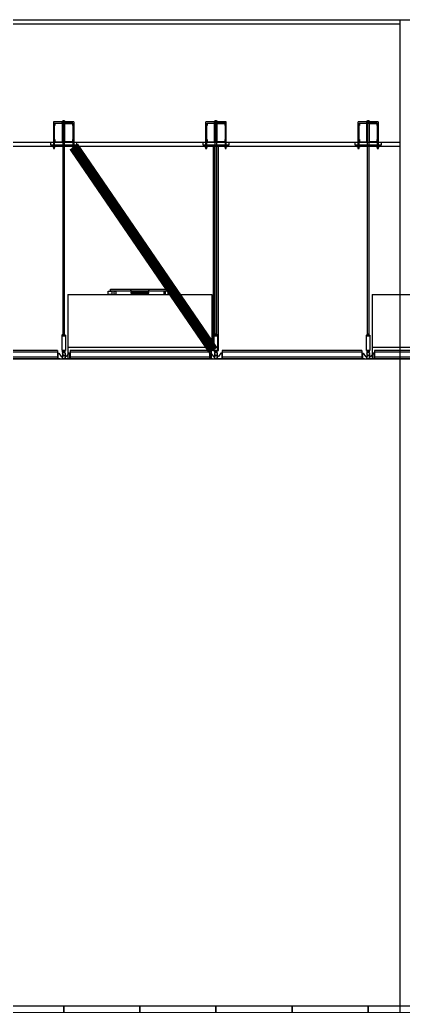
# Model space of a CAD drawing. Header units: millimetres. Extents: x -32710 to 654186, y -254124 to 420220.
# Drawn here: x 252653 to 255677, y 385950 to 393725 of the extents above; entities that cross this region are included whole.
import ezdxf
from ezdxf.xclip import XClip

# ---------------------------------------------------------------- set-up
doc = ezdxf.new("R2010")
doc.units = ezdxf.units.MM
doc.header["$LTSCALE"] = 1000
doc.linetypes.add('TPH12-SEC-@E$0$CENTERK5', pattern=[6.916, 6.667, -0.083, 0.083, -0.083])
doc.linetypes.add('YFSHI-02(E-LINE)$0$HIDDEN', pattern=[0.3, 0.2, -0.1])
for name, color, linetype in [('FFU', 145, 'Continuous'), ('Raised Floor', 1, 'Continuous'), ('TPH12-SEC-@E$0$H-SIN', 252, 'TPH12-SEC-@E$0$CENTERK5'), ('TPH12-SEC-@E$0$KABE1', 252, 'Continuous'), ('TPH12-SEC-@E$0$STEEL3', 252, 'Continuous'), ('YFSHI-02(E-LINE)$0$SH-LINE-10', 10, 'Continuous'), ('YFSHI-02(E-LINE)$0$SH-LINE-130', 130, 'Continuous'), ('YFSHI-02(E-LINE)$0$SH-LINE-82', 82, 'Continuous')]:
    doc.layers.add(name, color=color, linetype=linetype)

# ---------------------------------------------------------------- blocks, each defined once
blk = doc.blocks.new('TPH12-SEC-@E')
at = {"layer": 'TPH12-SEC-@E$0$H-SIN'}
blk.add_line((274800, 385950), (45200, 385950), dxfattribs=at)
at = {"layer": 'TPH12-SEC-@E$0$KABE1'}
blk.add_line((47000, 393725), (273000, 393725), dxfattribs=at)
at = {"layer": 'TPH12-SEC-@E$0$STEEL3', "linetype": 'Continuous'}
for p, q in [((255650, 393689), (247950, 393689)), ((247950, 392761), (255650, 392761)), ((255650, 392725), (247950, 392725))]:
    blk.add_line(p, q, dxfattribs=at)
at = {"layer": 'TPH12-SEC-@E$0$STEEL3'}
blk.add_line((255650, 393725), (255650, 385050), dxfattribs=at)
blk = doc.blocks.new('YFSHI-02(E-LINE)$0$CEILING-A')
for p, q in [((-110, 6.8), (-110, 0)), ((-110, 6.8), (0, 6.8)), ((-110, 5.57), (0, 5.57)), ((-110, 1.52), (0, 1.52)), ((-110, 0.28), (0, 0.28)), ((-110, 0), (0, 0)), ((0, 6.8), (0, 0))]:
    blk.add_line(p, q)
blk = doc.blocks.new('YFSHI-02(E-LINE)$0$1')
for p, q in [((0.45, 5.1), (0, 5.1)), ((0, 5.1), (0, 0)), ((9.4, 0.33), (0, 0.33)), ((0, 0.25), (5.68, 0.25)), ((0, 0), (10, 0)), ((0.45, 4.8), (0.45, 5.1)), ((0.45, 4.8), (1.05, 4.8)), ((0.45, 4.8), (0.45, 0.28)), ((1.05, 4.8), (3, 2.05)), ((2.2, 0), (5, 0)), ((3, 2.05), (3.95, 2.05)), ((3.95, 1.55), (3.75, 0.88)), ((3.75, 0.88), (3.95, 0.88)), ((3.75, 0.88), (3.75, 0.25)), ((3.95, 4.8), (3.95, 2.05)), ((3.95, 2.05), (3.95, 1.55)), ((3.95, 0.88), (3.95, 1.55)), ((3.95, 0.88), (3.95, 0.45)), ((4.25, 5.1), (5.75, 5.1)), ((10, 0.25), (4.32, 0.25)), ((6.05, 4.8), (6.05, 2.05)), ((7, 2.05), (6.05, 2.05)), ((6.05, 2.05), (6.05, 1.55)), ((6.05, 1.55), (6.25, 0.88)), ((6.05, 0.88), (6.05, 1.55)), ((6.25, 0.88), (6.05, 0.88)), ((6.05, 0.88), (6.05, 0.45)), ((6.25, 0.88), (6.25, 0.25)), ((8.95, 4.8), (7, 2.05)), ((7.8, 0.33), (10, 0.33)), ((9.55, 4.8), (8.95, 4.8)), ((9.55, 4.8), (9.55, 5.1)), ((9.55, 5.1), (10, 5.1)), ((9.55, 4.8), (9.55, 0.33)), ((10, 5.1), (10, 0))]:
    blk.add_line(p, q)
blk.add_lwpolyline([(4.3, 5.1), (4.3, 5.4, 0.414214), (4.2, 5.5), (3.96, 5.5, -0.414214), (3.94, 5.52), (3.94, 6.76, -0.414214), (3.98, 6.8), (4.46, 6.8, -0.414214), (4.5, 6.76), (4.5, 6.42, -0.414214), (4.48, 6.4), (4.18, 6.4, 0.414214), (4.16, 6.38), (4.16, 5.8, 0.414214), (4.26, 5.7), (5.74, 5.7, 0.414214), (5.84, 5.8), (5.84, 6.38, 0.414214), (5.82, 6.4), (5.52, 6.4, -0.414214), (5.5, 6.42), (5.5, 6.76, -0.414214), (5.54, 6.8), (6.02, 6.8, -0.414214), (6.06, 6.76), (6.06, 5.52, -0.414214), (6.04, 5.5), (5.8, 5.5, 0.414214), (5.7, 5.4), (5.7, 5.1)], format="xyb")
blk.add_lwpolyline([(4.52, 5.5, 0.414214), (4.42, 5.4), (4.42, 5.2, 0.414214), (4.52, 5.1), (5.48, 5.1, 0.414214), (5.58, 5.2), (5.58, 5.4, 0.414214), (5.48, 5.5)], format="xyb", close=True)
blk.add_circle((5, 2.8), 0.41)
for centre, radius, start, end in [((3.75, 0.45), 0.2, 270, 0), ((4.25, 4.8), 0.3, 90, 180), ((5.75, 4.8), 0.3, 0, 90), ((6.25, 0.45), 0.2, 180, 270)]:
    blk.add_arc(centre, radius, start, end)
blk = doc.blocks.new('YFSHI-02(E-LINE)')
at = {"layer": 'YFSHI-02(E-LINE)$0$SH-LINE-10'}
for p, q in [((252918.5, 392915.5), (252918.5, 392711.3)), ((253076.5, 392920.5), (252923.5, 392920.5)), ((252928, 392711.3), (252928, 392911)), ((252928, 392911), (253072, 392911)), ((253016.5, 392913.1), (252983.5, 392913.1)), ((252983.5, 392911), (252983.5, 392913.1)), ((253016.5, 392911), (252983.5, 392911)), ((252987.3, 392921.8), (252987.3, 392914.3)), ((252987.3, 392921.8), (252987.3, 392914.3)), ((253011.7, 392923), (252988.3, 392923)), ((253011.7, 392923), (252988.3, 392923)), ((252990.7, 392922.7), (252988.3, 392922.7)), ((252990.7, 392922.7), (252988.3, 392922.7)), ((252990.7, 392913.4), (252988.3, 392913.4)), ((252990.7, 392913.4), (252988.3, 392913.4)), ((253011.7, 392913.1), (252988.3, 392913.1)), ((252993.2, 392921.8), (252993.2, 392914.3)), ((252993.2, 392921.8), (252993.2, 392914.3)), ((252995.2, 391247), (252995.2, 392931)), ((252995.2, 392931), (253004.8, 392931)), ((253003.5, 392922.7), (252996.5, 392922.7)), ((253003.5, 392922.7), (252996.5, 392922.7)), ((253003.5, 392913.4), (252996.5, 392913.4)), ((253003.5, 392913.4), (252996.5, 392913.4)), ((253004.8, 392931), (253004.8, 391247)), ((253006.8, 392921.8), (253006.8, 392914.3)), ((253006.8, 392921.8), (253006.8, 392914.3)), ((253009.3, 392922.7), (253011.7, 392922.7)), ((253009.3, 392922.7), (253011.7, 392922.7)), ((253009.3, 392913.4), (253011.7, 392913.4)), ((253009.3, 392913.4), (253011.7, 392913.4)), ((253012.7, 392921.8), (253012.7, 392914.3)), ((253012.7, 392921.8), (253012.7, 392914.3)), ((253016.5, 392911), (253016.5, 392913.1)), ((253072, 392911), (253072, 392711.3)), ((253081.5, 392737.3), (253081.5, 392915.5)), ((254118.5, 392915.5), (254118.5, 392711.3)), ((254276.5, 392920.5), (254123.5, 392920.5)), ((254128, 392711.3), (254128, 392911)), ((254128, 392911), (254272, 392911)), ((254216.5, 392913.1), (254183.5, 392913.1)), ((254183.5, 392911), (254183.5, 392913.1)), ((254216.5, 392911), (254183.5, 392911)), ((254187.3, 392921.8), (254187.3, 392914.3)), ((254187.3, 392921.8), (254187.3, 392914.3)), ((254211.7, 392923), (254188.3, 392923)), ((254211.7, 392923), (254188.3, 392923)), ((254190.7, 392922.7), (254188.3, 392922.7)), ((254190.7, 392922.7), (254188.3, 392922.7)), ((254190.7, 392913.4), (254188.3, 392913.4)), ((254190.7, 392913.4), (254188.3, 392913.4)), ((254211.7, 392913.1), (254188.3, 392913.1)), ((254193.2, 392921.8), (254193.2, 392914.3)), ((254193.2, 392921.8), (254193.2, 392914.3)), ((254195.2, 391247), (254195.2, 392931)), ((254195.2, 392931), (254204.8, 392931)), ((254203.5, 392922.7), (254196.5, 392922.7)), ((254203.5, 392922.7), (254196.5, 392922.7)), ((254203.5, 392913.4), (254196.5, 392913.4)), ((254203.5, 392913.4), (254196.5, 392913.4)), ((254204.8, 392931), (254204.8, 391247)), ((254206.8, 392921.8), (254206.8, 392914.3)), ((254206.8, 392921.8), (254206.8, 392914.3)), ((254209.3, 392922.7), (254211.7, 392922.7)), ((254209.3, 392922.7), (254211.7, 392922.7)), ((254209.3, 392913.4), (254211.7, 392913.4)), ((254209.3, 392913.4), (254211.7, 392913.4)), ((254212.7, 392921.8), (254212.7, 392914.3)), ((254212.7, 392921.8), (254212.7, 392914.3)), ((254216.5, 392911), (254216.5, 392913.1)), ((254272, 392911), (254272, 392711.3)), ((254281.5, 392737.3), (254281.5, 392915.5)), ((255318.5, 392915.5), (255318.5, 392711.3)), ((255476.5, 392920.5), (255323.5, 392920.5)), ((255328, 392711.3), (255328, 392911)), ((255328, 392911), (255472, 392911)), ((255416.5, 392913.1), (255383.5, 392913.1)), ((255383.5, 392911), (255383.5, 392913.1)), ((255416.5, 392911), (255383.5, 392911)), ((255387.3, 392921.8), (255387.3, 392914.3)), ((255387.3, 392921.8), (255387.3, 392914.3)), ((255411.7, 392923), (255388.3, 392923)), ((255411.7, 392923), (255388.3, 392923)), ((255390.7, 392922.7), (255388.3, 392922.7)), ((255390.7, 392922.7), (255388.3, 392922.7)), ((255390.7, 392913.4), (255388.3, 392913.4)), ((255390.7, 392913.4), (255388.3, 392913.4)), ((255411.7, 392913.1), (255388.3, 392913.1)), ((255393.2, 392921.8), (255393.2, 392914.3)), ((255393.2, 392921.8), (255393.2, 392914.3)), ((255395.2, 391247), (255395.2, 392931)), ((255395.2, 392931), (255404.8, 392931)), ((255403.5, 392922.7), (255396.5, 392922.7)), ((255403.5, 392922.7), (255396.5, 392922.7)), ((255403.5, 392913.4), (255396.5, 392913.4)), ((255403.5, 392913.4), (255396.5, 392913.4)), ((255404.8, 392931), (255404.8, 391247)), ((255406.8, 392921.8), (255406.8, 392914.3)), ((255406.8, 392921.8), (255406.8, 392914.3)), ((255409.3, 392922.7), (255411.7, 392922.7)), ((255409.3, 392922.7), (255411.7, 392922.7)), ((255409.3, 392913.4), (255411.7, 392913.4)), ((255409.3, 392913.4), (255411.7, 392913.4)), ((255412.7, 392921.8), (255412.7, 392914.3)), ((255412.7, 392921.8), (255412.7, 392914.3)), ((255416.5, 392911), (255416.5, 392913.1)), ((255472, 392911), (255472, 392711.3)), ((255481.5, 392737.3), (255481.5, 392915.5)), ((252898.2, 392761), (253101.8, 392761)), ((252898.2, 392737.3), (252898.2, 392761)), ((253101.8, 392737.3), (252898.2, 392737.3)), ((252906.7, 392737.3), (252939.8, 392737.3)), ((252906.7, 392737.3), (252906.7, 392735.2)), ((252906.7, 392735.2), (252939.8, 392735.2)), ((252910.6, 392726.5), (252910.6, 392734)), ((252910.6, 392726.5), (252910.6, 392734)), ((252911.5, 392735.2), (252935, 392735.2)), ((252911.5, 392725.3), (252935, 392725.3)), ((252911.5, 392725.3), (252935, 392725.3)), ((252914, 392734.9), (252911.6, 392734.9)), ((252914, 392734.9), (252911.6, 392734.9)), ((252914, 392725.7), (252911.6, 392725.7)), ((252914, 392725.7), (252911.6, 392725.7)), ((252916.4, 392726.5), (252916.4, 392734)), ((252916.4, 392726.5), (252916.4, 392734)), ((252919.7, 392734.9), (252926.8, 392734.9)), ((252919.7, 392734.9), (252926.8, 392734.9)), ((252919.7, 392725.7), (252926.8, 392725.7)), ((252919.7, 392725.7), (252926.8, 392725.7)), ((252930, 392726.5), (252930, 392734)), ((252930, 392726.5), (252930, 392734)), ((252932.5, 392734.9), (252934.9, 392734.9)), ((252932.5, 392734.9), (252934.9, 392734.9)), ((252932.5, 392725.7), (252934.9, 392725.7)), ((252932.5, 392725.7), (252934.9, 392725.7)), ((252935.9, 392726.5), (252935.9, 392734)), ((252935.9, 392726.5), (252935.9, 392734)), ((252939.8, 392737.3), (252939.8, 392735.2)), ((253060.2, 392737.3), (253093.3, 392737.3)), ((253060.2, 392737.3), (253060.2, 392735.2)), ((253060.2, 392735.2), (253093.3, 392735.2)), ((253064.1, 392726.5), (253064.1, 392734)), ((253064.1, 392726.5), (253064.1, 392734)), ((253065, 392735.2), (253088.5, 392735.2)), ((253065, 392725.3), (253088.5, 392725.3)), ((253065, 392725.3), (253088.5, 392725.3)), ((253067.5, 392734.9), (253065.1, 392734.9)), ((253067.5, 392734.9), (253065.1, 392734.9)), ((253067.5, 392725.7), (253065.1, 392725.7)), ((253067.5, 392725.7), (253065.1, 392725.7)), ((253070, 392726.5), (253070, 392734)), ((253070, 392726.5), (253070, 392734)), ((253073.2, 392734.9), (253080.3, 392734.9)), ((253073.2, 392734.9), (253080.3, 392734.9)), ((253073.2, 392725.7), (253080.3, 392725.7)), ((253073.2, 392725.7), (253080.3, 392725.7)), ((253081.5, 392711.3), (253081.5, 392737.3)), ((253083.6, 392726.5), (253083.6, 392734)), ((253083.6, 392726.5), (253083.6, 392734)), ((253086, 392734.9), (253088.4, 392734.9)), ((253086, 392734.9), (253088.4, 392734.9)), ((253086, 392725.7), (253088.4, 392725.7)), ((253086, 392725.7), (253088.4, 392725.7)), ((253089.4, 392726.5), (253089.4, 392734)), ((253089.4, 392726.5), (253089.4, 392734)), ((253093.3, 392737.3), (253093.3, 392735.2)), ((253101.8, 392761), (253101.8, 392737.3)), ((254098.2, 392761), (254301.8, 392761)), ((254098.2, 392737.3), (254098.2, 392761)), ((254301.8, 392737.3), (254098.2, 392737.3)), ((254106.7, 392737.3), (254139.8, 392737.3)), ((254106.7, 392737.3), (254106.7, 392735.2)), ((254106.7, 392735.2), (254139.8, 392735.2)), ((254110.6, 392726.5), (254110.6, 392734)), ((254110.6, 392726.5), (254110.6, 392734)), ((254111.5, 392735.2), (254135, 392735.2)), ((254111.5, 392725.3), (254135, 392725.3)), ((254111.5, 392725.3), (254135, 392725.3)), ((254114, 392734.9), (254111.6, 392734.9)), ((254114, 392734.9), (254111.6, 392734.9)), ((254114, 392725.7), (254111.6, 392725.7)), ((254114, 392725.7), (254111.6, 392725.7)), ((254116.4, 392726.5), (254116.4, 392734)), ((254116.4, 392726.5), (254116.4, 392734)), ((254119.7, 392734.9), (254126.8, 392734.9)), ((254119.7, 392734.9), (254126.8, 392734.9)), ((254119.7, 392725.7), (254126.8, 392725.7)), ((254119.7, 392725.7), (254126.8, 392725.7)), ((254130, 392726.5), (254130, 392734)), ((254130, 392726.5), (254130, 392734)), ((254132.5, 392734.9), (254134.9, 392734.9)), ((254132.5, 392734.9), (254134.9, 392734.9)), ((254132.5, 392725.7), (254134.9, 392725.7)), ((254132.5, 392725.7), (254134.9, 392725.7)), ((254135.9, 392726.5), (254135.9, 392734)), ((254135.9, 392726.5), (254135.9, 392734)), ((254139.8, 392737.3), (254139.8, 392735.2)), ((254260.2, 392737.3), (254293.3, 392737.3)), ((254260.2, 392737.3), (254260.2, 392735.2)), ((254260.2, 392735.2), (254293.3, 392735.2)), ((254264.1, 392726.5), (254264.1, 392734)), ((254264.1, 392726.5), (254264.1, 392734)), ((254265, 392735.2), (254288.5, 392735.2)), ((254265, 392725.3), (254288.5, 392725.3)), ((254265, 392725.3), (254288.5, 392725.3)), ((254267.5, 392734.9), (254265.1, 392734.9)), ((254267.5, 392734.9), (254265.1, 392734.9)), ((254267.5, 392725.7), (254265.1, 392725.7)), ((254267.5, 392725.7), (254265.1, 392725.7)), ((254270, 392726.5), (254270, 392734)), ((254270, 392726.5), (254270, 392734)), ((254273.2, 392734.9), (254280.3, 392734.9)), ((254273.2, 392734.9), (254280.3, 392734.9)), ((254273.2, 392725.7), (254280.3, 392725.7)), ((254273.2, 392725.7), (254280.3, 392725.7)), ((254281.5, 392711.3), (254281.5, 392737.3)), ((254283.6, 392726.5), (254283.6, 392734)), ((254283.6, 392726.5), (254283.6, 392734)), ((254286, 392734.9), (254288.4, 392734.9)), ((254286, 392734.9), (254288.4, 392734.9)), ((254286, 392725.7), (254288.4, 392725.7)), ((254286, 392725.7), (254288.4, 392725.7)), ((254289.4, 392726.5), (254289.4, 392734)), ((254289.4, 392726.5), (254289.4, 392734)), ((254293.3, 392737.3), (254293.3, 392735.2)), ((254301.8, 392761), (254301.8, 392737.3)), ((255298.2, 392761), (255501.8, 392761)), ((255298.2, 392737.3), (255298.2, 392761)), ((255501.8, 392737.3), (255298.2, 392737.3)), ((255306.7, 392737.3), (255339.8, 392737.3)), ((255306.7, 392737.3), (255306.7, 392735.2)), ((255306.7, 392735.2), (255339.8, 392735.2)), ((255310.6, 392726.5), (255310.6, 392734)), ((255310.6, 392726.5), (255310.6, 392734)), ((255311.5, 392735.2), (255335, 392735.2)), ((255311.5, 392725.3), (255335, 392725.3)), ((255311.5, 392725.3), (255335, 392725.3)), ((255314, 392734.9), (255311.6, 392734.9)), ((255314, 392734.9), (255311.6, 392734.9)), ((255314, 392725.7), (255311.6, 392725.7)), ((255314, 392725.7), (255311.6, 392725.7)), ((255316.4, 392726.5), (255316.4, 392734)), ((255316.4, 392726.5), (255316.4, 392734)), ((255319.7, 392734.9), (255326.8, 392734.9)), ((255319.7, 392734.9), (255326.8, 392734.9)), ((255319.7, 392725.7), (255326.8, 392725.7)), ((255319.7, 392725.7), (255326.8, 392725.7)), ((255330, 392726.5), (255330, 392734)), ((255330, 392726.5), (255330, 392734)), ((255332.5, 392734.9), (255334.9, 392734.9)), ((255332.5, 392734.9), (255334.9, 392734.9)), ((255332.5, 392725.7), (255334.9, 392725.7)), ((255332.5, 392725.7), (255334.9, 392725.7)), ((255335.9, 392726.5), (255335.9, 392734)), ((255335.9, 392726.5), (255335.9, 392734)), ((255339.8, 392737.3), (255339.8, 392735.2)), ((255460.2, 392737.3), (255493.3, 392737.3)), ((255460.2, 392737.3), (255460.2, 392735.2)), ((255460.2, 392735.2), (255493.3, 392735.2)), ((255464.1, 392726.5), (255464.1, 392734)), ((255464.1, 392726.5), (255464.1, 392734)), ((255465, 392735.2), (255488.5, 392735.2)), ((255465, 392725.3), (255488.5, 392725.3)), ((255465, 392725.3), (255488.5, 392725.3)), ((255467.5, 392734.9), (255465.1, 392734.9)), ((255467.5, 392734.9), (255465.1, 392734.9)), ((255467.5, 392725.7), (255465.1, 392725.7)), ((255467.5, 392725.7), (255465.1, 392725.7)), ((255470, 392726.5), (255470, 392734)), ((255470, 392726.5), (255470, 392734)), ((255473.2, 392734.9), (255480.3, 392734.9)), ((255473.2, 392734.9), (255480.3, 392734.9)), ((255473.2, 392725.7), (255480.3, 392725.7)), ((255473.2, 392725.7), (255480.3, 392725.7)), ((255481.5, 392711.3), (255481.5, 392737.3)), ((255483.6, 392726.5), (255483.6, 392734)), ((255483.6, 392726.5), (255483.6, 392734)), ((255486, 392734.9), (255488.4, 392734.9)), ((255486, 392734.9), (255488.4, 392734.9)), ((255486, 392725.7), (255488.4, 392725.7)), ((255486, 392725.7), (255488.4, 392725.7)), ((255489.4, 392726.5), (255489.4, 392734)), ((255489.4, 392726.5), (255489.4, 392734)), ((255493.3, 392737.3), (255493.3, 392735.2)), ((255501.8, 392761), (255501.8, 392737.3)), ((252918.5, 392711.3), (252928, 392711.3)), ((253072, 392711.3), (253081.5, 392711.3)), ((254118.5, 392711.3), (254128, 392711.3)), ((254272, 392711.3), (254281.5, 392711.3)), ((255318.5, 392711.3), (255328, 392711.3)), ((255472, 392711.3), (255481.5, 392711.3)), ((252986.6, 391238.5), (253013.4, 391238.5)), ((252986.6, 391238.5), (253013.4, 391238.5)), ((252986.6, 391118), (252986.6, 391238.5)), ((252986.6, 391118), (252986.6, 391238.5)), ((252986.6, 391238.5), (253013.4, 391238.5)), ((252991.5, 391239.3), (252991.5, 391246.1)), ((252991.5, 391239.3), (252991.5, 391246.1)), ((252992.1, 391247), (253007.9, 391247)), ((252992.1, 391247), (253007.9, 391247)), ((252992.1, 391238.5), (253007.9, 391238.5)), ((252992.1, 391238.5), (253007.9, 391238.5)), ((252994.5, 391246.7), (252992.2, 391246.7)), ((252994.5, 391246.7), (252992.2, 391246.7)), ((252994.5, 391238.7), (252992.2, 391238.7)), ((252994.5, 391238.7), (252992.2, 391238.7)), ((253004.8, 391247), (252995.2, 391247)), ((252996.2, 391239.3), (252996.2, 391246.1)), ((252996.2, 391239.3), (252996.2, 391246.1)), ((252998.5, 391246.7), (253001.5, 391246.7)), ((252998.5, 391238.7), (253001.5, 391238.7)), ((252998.5, 391238.7), (253001.5, 391238.7)), ((253003.8, 391239.3), (253003.8, 391246.1)), ((253003.8, 391239.3), (253003.8, 391246.1)), ((253005.5, 391246.7), (253007.8, 391246.7)), ((253005.5, 391246.7), (253007.8, 391246.7)), ((253005.5, 391238.7), (253007.8, 391238.7)), ((253005.5, 391238.7), (253007.8, 391238.7)), ((253008.5, 391239.3), (253008.5, 391246.1)), ((253008.5, 391239.3), (253008.5, 391246.1)), ((253013.4, 391238.5), (253013.4, 391118)), ((253013.4, 391238.5), (253013.4, 391118)), ((254186.6, 391238.5), (254213.4, 391238.5)), ((254186.6, 391238.5), (254213.4, 391238.5)), ((254186.6, 391118), (254186.6, 391238.5)), ((254186.6, 391118), (254186.6, 391238.5)), ((254186.6, 391238.5), (254213.4, 391238.5)), ((254191.5, 391239.3), (254191.5, 391246.1)), ((254191.5, 391239.3), (254191.5, 391246.1)), ((254192.1, 391247), (254207.9, 391247)), ((254192.1, 391247), (254207.9, 391247)), ((254192.1, 391238.5), (254207.9, 391238.5)), ((254192.1, 391238.5), (254207.9, 391238.5)), ((254194.5, 391246.7), (254192.2, 391246.7)), ((254194.5, 391246.7), (254192.2, 391246.7)), ((254194.5, 391238.7), (254192.2, 391238.7)), ((254194.5, 391238.7), (254192.2, 391238.7)), ((254204.8, 391247), (254195.2, 391247)), ((254196.2, 391239.3), (254196.2, 391246.1)), ((254196.2, 391239.3), (254196.2, 391246.1)), ((254198.5, 391246.7), (254201.5, 391246.7)), ((254198.5, 391238.7), (254201.5, 391238.7)), ((254198.5, 391238.7), (254201.5, 391238.7)), ((254203.8, 391239.3), (254203.8, 391246.1)), ((254203.8, 391239.3), (254203.8, 391246.1)), ((254205.5, 391246.7), (254207.8, 391246.7)), ((254205.5, 391246.7), (254207.8, 391246.7)), ((254205.5, 391238.7), (254207.8, 391238.7)), ((254205.5, 391238.7), (254207.8, 391238.7)), ((254208.5, 391239.3), (254208.5, 391246.1)), ((254208.5, 391239.3), (254208.5, 391246.1)), ((254213.4, 391238.5), (254213.4, 391118)), ((254213.4, 391238.5), (254213.4, 391118)), ((255386.6, 391238.5), (255413.4, 391238.5)), ((255386.6, 391238.5), (255413.4, 391238.5)), ((255386.6, 391118), (255386.6, 391238.5)), ((255386.6, 391118), (255386.6, 391238.5)), ((255386.6, 391238.5), (255413.4, 391238.5)), ((255391.5, 391239.3), (255391.5, 391246.1)), ((255391.5, 391239.3), (255391.5, 391246.1)), ((255392.1, 391247), (255407.9, 391247)), ((255392.1, 391247), (255407.9, 391247)), ((255392.1, 391238.5), (255407.9, 391238.5)), ((255392.1, 391238.5), (255407.9, 391238.5)), ((255394.5, 391246.7), (255392.2, 391246.7)), ((255394.5, 391246.7), (255392.2, 391246.7)), ((255394.5, 391238.7), (255392.2, 391238.7)), ((255394.5, 391238.7), (255392.2, 391238.7)), ((255404.8, 391247), (255395.2, 391247)), ((255396.2, 391239.3), (255396.2, 391246.1)), ((255396.2, 391239.3), (255396.2, 391246.1)), ((255398.5, 391246.7), (255401.5, 391246.7)), ((255398.5, 391238.7), (255401.5, 391238.7)), ((255398.5, 391238.7), (255401.5, 391238.7)), ((255403.8, 391239.3), (255403.8, 391246.1)), ((255403.8, 391239.3), (255403.8, 391246.1)), ((255405.5, 391246.7), (255407.8, 391246.7)), ((255405.5, 391246.7), (255407.8, 391246.7)), ((255405.5, 391238.7), (255407.8, 391238.7)), ((255405.5, 391238.7), (255407.8, 391238.7)), ((255408.5, 391239.3), (255408.5, 391246.1)), ((255408.5, 391239.3), (255408.5, 391246.1)), ((255413.4, 391238.5), (255413.4, 391118)), ((255413.4, 391238.5), (255413.4, 391118)), ((253013.4, 391118), (252986.6, 391118)), ((253013.4, 391118), (252986.6, 391118)), ((252992.1, 391108.9), (252992.1, 391113.3)), ((253008.1, 391113.3), (252992.1, 391113.3)), ((253008.3, 391108.9), (252992.1, 391108.9)), ((252993.2, 391108.9), (252993.2, 391113.3)), ((252995.6, 391113.3), (252995.6, 391113.9)), ((253004.3, 391113.9), (252995.6, 391113.9)), ((252995.8, 391108.9), (252995.8, 391113.3)), ((252995.9, 391113.9), (252995.9, 391118)), ((253004.1, 391113.9), (253004.1, 391118)), ((253004.3, 391113.3), (253004.3, 391113.9)), ((253008.3, 391109), (253008.3, 391113.1)), ((254213.4, 391118), (254186.6, 391118)), ((254213.4, 391118), (254186.6, 391118)), ((254192.1, 391108.9), (254192.1, 391113.3)), ((254208.1, 391113.3), (254192.1, 391113.3)), ((254208.3, 391108.9), (254192.1, 391108.9)), ((254193.2, 391108.9), (254193.2, 391113.3)), ((254195.6, 391113.3), (254195.6, 391113.9)), ((254204.3, 391113.9), (254195.6, 391113.9)), ((254195.8, 391108.9), (254195.8, 391113.3)), ((254195.9, 391113.9), (254195.9, 391118)), ((254204.1, 391113.9), (254204.1, 391118)), ((254204.3, 391113.3), (254204.3, 391113.9)), ((254208.3, 391109), (254208.3, 391113.1)), ((255413.4, 391118), (255386.6, 391118)), ((255413.4, 391118), (255386.6, 391118)), ((255392.1, 391108.9), (255392.1, 391113.3)), ((255408.1, 391113.3), (255392.1, 391113.3)), ((255408.3, 391108.9), (255392.1, 391108.9)), ((255393.2, 391108.9), (255393.2, 391113.3)), ((255395.6, 391113.3), (255395.6, 391113.9)), ((255404.3, 391113.9), (255395.6, 391113.9)), ((255395.8, 391108.9), (255395.8, 391113.3)), ((255395.9, 391113.9), (255395.9, 391118)), ((255404.1, 391113.9), (255404.1, 391118)), ((255404.3, 391113.3), (255404.3, 391113.9)), ((255408.3, 391109), (255408.3, 391113.1))]:
    blk.add_line(p, q, dxfattribs=at)
for points in [[(252986.6, 391234.8), (253013.4, 391234.8)], [(252986.6, 391234.8), (253013.4, 391234.8)], [(254186.6, 391234.8), (254213.4, 391234.8)], [(254186.6, 391234.8), (254213.4, 391234.8)], [(255386.6, 391234.8), (255413.4, 391234.8)], [(255386.6, 391234.8), (255413.4, 391234.8)], [(252986.6, 391121.6), (253013.4, 391121.6)], [(252986.6, 391121.6), (253013.4, 391121.6)], [(254186.6, 391121.6), (254213.4, 391121.6)], [(254186.6, 391121.6), (254213.4, 391121.6)], [(255386.6, 391121.6), (255413.4, 391121.6)], [(255386.6, 391121.6), (255413.4, 391121.6)]]:
    blk.add_lwpolyline(points, dxfattribs=at)
for centre, radius, start, end in [((252923.5, 392915.5), 5, 90, 180), ((252989.3, 392921.2), 2.1, 120.56811, 163.207), ((252989.3, 392921.2), 2.1, 120.56811, 163.207), ((252989.1, 392920.8), 2.02, 111.89653, 149.5654), ((252989.1, 392920.8), 2.02, 111.89653, 149.5654), ((252989.1, 392915.3), 2.02, 210.4346, 248.10347), ((252989.1, 392915.3), 2.02, 210.4346, 248.10347), ((252989.3, 392914.9), 2.1, 196.793, 239.43189), ((252989.3, 392914.9), 2.1, 196.793, 239.43189), ((252989.3, 392914.6), 8.18, 61.78852, 80.11234), ((252989.3, 392914.6), 8.18, 61.78852, 80.11234), ((252989.3, 392921.5), 8.18, 279.88766, 298.21148), ((252989.3, 392921.5), 8.18, 279.88766, 298.21148), ((252997.2, 392913.2), 9.43, 94.15324, 114.87611), ((252997.2, 392913.2), 9.43, 94.15324, 114.87611), ((252997.2, 392922.8), 9.43, 245.12389, 265.84676), ((252997.2, 392922.8), 9.43, 245.12389, 265.84676), ((253002.8, 392913.2), 9.43, 65.12389, 85.84676), ((253002.8, 392913.2), 9.43, 65.12389, 85.84676), ((253002.8, 392922.8), 9.43, 274.15324, 294.87611), ((253002.8, 392922.8), 9.43, 274.15324, 294.87611), ((253010.7, 392914.6), 8.18, 99.88766, 118.21148), ((253010.7, 392914.6), 8.18, 99.88766, 118.21148), ((253010.7, 392921.5), 8.18, 241.78852, 260.11234), ((253010.7, 392921.5), 8.18, 241.78852, 260.11234), ((253010.7, 392921.2), 2.1, 16.793, 59.43189), ((253010.7, 392921.2), 2.1, 16.793, 59.43189), ((253010.9, 392920.8), 2.02, 30.4346, 68.10347), ((253010.9, 392920.8), 2.02, 30.4346, 68.10347), ((253010.7, 392914.9), 2.1, 300.56811, 343.207), ((253010.9, 392915.3), 2.02, 291.89653, 329.5654), ((253010.9, 392915.3), 2.02, 291.89653, 329.5654), ((253010.7, 392914.9), 2.1, 300.56811, 343.207), ((253076.5, 392915.5), 5, 0, 90), ((254123.5, 392915.5), 5, 90, 180), ((254189.3, 392921.2), 2.1, 120.56811, 163.207), ((254189.3, 392921.2), 2.1, 120.56811, 163.207), ((254189.1, 392920.8), 2.02, 111.89653, 149.5654), ((254189.1, 392920.8), 2.02, 111.89653, 149.5654), ((254189.1, 392915.3), 2.02, 210.4346, 248.10347), ((254189.1, 392915.3), 2.02, 210.4346, 248.10347), ((254189.3, 392914.9), 2.1, 196.793, 239.43189), ((254189.3, 392914.9), 2.1, 196.793, 239.43189), ((254189.3, 392914.6), 8.18, 61.78852, 80.11234), ((254189.3, 392914.6), 8.18, 61.78852, 80.11234), ((254189.3, 392921.5), 8.18, 279.88766, 298.21148), ((254189.3, 392921.5), 8.18, 279.88766, 298.21148), ((254197.2, 392913.2), 9.43, 94.15324, 114.87611), ((254197.2, 392913.2), 9.43, 94.15324, 114.87611), ((254197.2, 392922.8), 9.43, 245.12389, 265.84676), ((254197.2, 392922.8), 9.43, 245.12389, 265.84676), ((254202.8, 392913.2), 9.43, 65.12389, 85.84676), ((254202.8, 392913.2), 9.43, 65.12389, 85.84676), ((254202.8, 392922.8), 9.43, 274.15324, 294.87611), ((254202.8, 392922.8), 9.43, 274.15324, 294.87611), ((254210.7, 392914.6), 8.18, 99.88766, 118.21148), ((254210.7, 392914.6), 8.18, 99.88766, 118.21148), ((254210.7, 392921.5), 8.18, 241.78852, 260.11234), ((254210.7, 392921.5), 8.18, 241.78852, 260.11234), ((254210.7, 392921.2), 2.1, 16.793, 59.43189), ((254210.7, 392921.2), 2.1, 16.793, 59.43189), ((254210.9, 392920.8), 2.02, 30.4346, 68.10347), ((254210.9, 392920.8), 2.02, 30.4346, 68.10347), ((254210.7, 392914.9), 2.1, 300.56811, 343.207), ((254210.9, 392915.3), 2.02, 291.89653, 329.5654), ((254210.9, 392915.3), 2.02, 291.89653, 329.5654), ((254210.7, 392914.9), 2.1, 300.56811, 343.207), ((254276.5, 392915.5), 5, 0, 90), ((255323.5, 392915.5), 5, 90, 180), ((255389.3, 392921.2), 2.1, 120.56811, 163.207), ((255389.3, 392921.2), 2.1, 120.56811, 163.207), ((255389.1, 392920.8), 2.02, 111.89653, 149.5654), ((255389.1, 392920.8), 2.02, 111.89653, 149.5654), ((255389.1, 392915.3), 2.02, 210.4346, 248.10347), ((255389.1, 392915.3), 2.02, 210.4346, 248.10347), ((255389.3, 392914.9), 2.1, 196.793, 239.43189), ((255389.3, 392914.9), 2.1, 196.793, 239.43189), ((255389.3, 392914.6), 8.18, 61.78852, 80.11234), ((255389.3, 392914.6), 8.18, 61.78852, 80.11234), ((255389.3, 392921.5), 8.18, 279.88766, 298.21148), ((255389.3, 392921.5), 8.18, 279.88766, 298.21148), ((255397.2, 392913.2), 9.43, 94.15324, 114.87611), ((255397.2, 392913.2), 9.43, 94.15324, 114.87611), ((255397.2, 392922.8), 9.43, 245.12389, 265.84676), ((255397.2, 392922.8), 9.43, 245.12389, 265.84676), ((255402.8, 392913.2), 9.43, 65.12389, 85.84676), ((255402.8, 392913.2), 9.43, 65.12389, 85.84676), ((255402.8, 392922.8), 9.43, 274.15324, 294.87611), ((255402.8, 392922.8), 9.43, 274.15324, 294.87611), ((255410.7, 392914.6), 8.18, 99.88766, 118.21148), ((255410.7, 392914.6), 8.18, 99.88766, 118.21148), ((255410.7, 392921.5), 8.18, 241.78852, 260.11234), ((255410.7, 392921.5), 8.18, 241.78852, 260.11234), ((255410.7, 392921.2), 2.1, 16.793, 59.43189), ((255410.7, 392921.2), 2.1, 16.793, 59.43189), ((255410.9, 392920.8), 2.02, 30.4346, 68.10347), ((255410.9, 392920.8), 2.02, 30.4346, 68.10347), ((255410.7, 392914.9), 2.1, 300.56811, 343.207), ((255410.9, 392915.3), 2.02, 291.89653, 329.5654), ((255410.9, 392915.3), 2.02, 291.89653, 329.5654), ((255410.7, 392914.9), 2.1, 300.56811, 343.207), ((255476.5, 392915.5), 5, 0, 90), ((252912.6, 392733.4), 2.1, 120.56811, 163.207), ((252912.6, 392733.4), 2.1, 120.56811, 163.207), ((252912.3, 392733), 2.02, 111.89653, 149.5654), ((252912.3, 392733), 2.02, 111.89653, 149.5654), ((252912.3, 392727.5), 2.02, 210.4346, 248.10347), ((252912.6, 392727.1), 2.1, 196.793, 239.43189), ((252912.6, 392727.1), 2.1, 196.793, 239.43189), ((252912.3, 392727.5), 2.02, 210.4346, 248.10347), ((252912.6, 392726.8), 8.18, 61.78852, 80.11234), ((252912.6, 392726.8), 8.18, 61.78852, 80.11234), ((252912.6, 392733.7), 8.18, 279.88766, 298.21148), ((252912.6, 392733.7), 8.18, 279.88766, 298.21148), ((252920.4, 392725.5), 9.43, 94.15324, 114.87611), ((252920.4, 392725.5), 9.43, 94.15324, 114.87611), ((252920.4, 392735.1), 9.43, 245.12389, 265.84676), ((252920.4, 392735.1), 9.43, 245.12389, 265.84676), ((252926.1, 392725.5), 9.43, 65.12389, 85.84676), ((252926.1, 392725.5), 9.43, 65.12389, 85.84676), ((252926.1, 392735.1), 9.43, 274.15324, 294.87611), ((252926.1, 392735.1), 9.43, 274.15324, 294.87611), ((252933.9, 392726.8), 8.18, 99.88766, 118.21148), ((252933.9, 392726.8), 8.18, 99.88766, 118.21148), ((252933.9, 392733.7), 8.18, 241.78852, 260.11234), ((252933.9, 392733.7), 8.18, 241.78852, 260.11234), ((252934.2, 392733), 2.02, 30.4346, 68.10347), ((252934.2, 392733), 2.02, 30.4346, 68.10347), ((252934.2, 392727.5), 2.02, 291.89653, 329.5654), ((252934.2, 392727.5), 2.02, 291.89653, 329.5654), ((252933.9, 392733.4), 2.1, 16.793, 59.43189), ((252933.9, 392733.4), 2.1, 16.793, 59.43189), ((252933.9, 392727.1), 2.1, 300.56811, 343.207), ((252933.9, 392727.1), 2.1, 300.56811, 343.207), ((253066.1, 392733.4), 2.1, 120.56811, 163.207), ((253066.1, 392733.4), 2.1, 120.56811, 163.207), ((253065.8, 392733), 2.02, 111.89653, 149.5654), ((253065.8, 392733), 2.02, 111.89653, 149.5654), ((253065.8, 392727.5), 2.02, 210.4346, 248.10347), ((253066.1, 392727.1), 2.1, 196.793, 239.43189), ((253066.1, 392727.1), 2.1, 196.793, 239.43189), ((253065.8, 392727.5), 2.02, 210.4346, 248.10347), ((253066.1, 392726.8), 8.18, 61.78852, 80.11234), ((253066.1, 392726.8), 8.18, 61.78852, 80.11234), ((253066.1, 392733.7), 8.18, 279.88766, 298.21148), ((253066.1, 392733.7), 8.18, 279.88766, 298.21148), ((253073.9, 392725.5), 9.43, 94.15324, 114.87611), ((253073.9, 392725.5), 9.43, 94.15324, 114.87611), ((253073.9, 392735.1), 9.43, 245.12389, 265.84676), ((253073.9, 392735.1), 9.43, 245.12389, 265.84676), ((253079.6, 392725.5), 9.43, 65.12389, 85.84676), ((253079.6, 392725.5), 9.43, 65.12389, 85.84676), ((253079.6, 392735.1), 9.43, 274.15324, 294.87611), ((253079.6, 392735.1), 9.43, 274.15324, 294.87611), ((253087.4, 392726.8), 8.18, 99.88766, 118.21148), ((253087.4, 392726.8), 8.18, 99.88766, 118.21148), ((253087.4, 392733.7), 8.18, 241.78852, 260.11234), ((253087.4, 392733.7), 8.18, 241.78852, 260.11234), ((253087.7, 392733), 2.02, 30.4346, 68.10347), ((253087.7, 392733), 2.02, 30.4346, 68.10347), ((253087.7, 392727.5), 2.02, 291.89653, 329.5654), ((253087.7, 392727.5), 2.02, 291.89653, 329.5654), ((253087.4, 392733.4), 2.1, 16.793, 59.43189), ((253087.4, 392733.4), 2.1, 16.793, 59.43189), ((253087.4, 392727.1), 2.1, 300.56811, 343.207), ((253087.4, 392727.1), 2.1, 300.56811, 343.207), ((254112.6, 392733.4), 2.1, 120.56811, 163.207), ((254112.6, 392733.4), 2.1, 120.56811, 163.207), ((254112.3, 392733), 2.02, 111.89653, 149.5654), ((254112.3, 392733), 2.02, 111.89653, 149.5654), ((254112.3, 392727.5), 2.02, 210.4346, 248.10347), ((254112.6, 392727.1), 2.1, 196.793, 239.43189), ((254112.6, 392727.1), 2.1, 196.793, 239.43189), ((254112.3, 392727.5), 2.02, 210.4346, 248.10347), ((254112.6, 392726.8), 8.18, 61.78852, 80.11234), ((254112.6, 392726.8), 8.18, 61.78852, 80.11234), ((254112.6, 392733.7), 8.18, 279.88766, 298.21148), ((254112.6, 392733.7), 8.18, 279.88766, 298.21148), ((254120.4, 392725.5), 9.43, 94.15324, 114.87611), ((254120.4, 392725.5), 9.43, 94.15324, 114.87611), ((254120.4, 392735.1), 9.43, 245.12389, 265.84676), ((254120.4, 392735.1), 9.43, 245.12389, 265.84676), ((254126.1, 392725.5), 9.43, 65.12389, 85.84676), ((254126.1, 392725.5), 9.43, 65.12389, 85.84676), ((254126.1, 392735.1), 9.43, 274.15324, 294.87611), ((254126.1, 392735.1), 9.43, 274.15324, 294.87611), ((254133.9, 392726.8), 8.18, 99.88766, 118.21148), ((254133.9, 392726.8), 8.18, 99.88766, 118.21148), ((254133.9, 392733.7), 8.18, 241.78852, 260.11234), ((254133.9, 392733.7), 8.18, 241.78852, 260.11234), ((254134.2, 392733), 2.02, 30.4346, 68.10347), ((254134.2, 392733), 2.02, 30.4346, 68.10347), ((254134.2, 392727.5), 2.02, 291.89653, 329.5654), ((254134.2, 392727.5), 2.02, 291.89653, 329.5654), ((254133.9, 392733.4), 2.1, 16.793, 59.43189), ((254133.9, 392733.4), 2.1, 16.793, 59.43189), ((254133.9, 392727.1), 2.1, 300.56811, 343.207), ((254133.9, 392727.1), 2.1, 300.56811, 343.207), ((254266.1, 392733.4), 2.1, 120.56811, 163.207), ((254266.1, 392733.4), 2.1, 120.56811, 163.207), ((254265.8, 392733), 2.02, 111.89653, 149.5654), ((254265.8, 392733), 2.02, 111.89653, 149.5654), ((254265.8, 392727.5), 2.02, 210.4346, 248.10347), ((254266.1, 392727.1), 2.1, 196.793, 239.43189), ((254266.1, 392727.1), 2.1, 196.793, 239.43189), ((254265.8, 392727.5), 2.02, 210.4346, 248.10347), ((254266.1, 392726.8), 8.18, 61.78852, 80.11234), ((254266.1, 392726.8), 8.18, 61.78852, 80.11234), ((254266.1, 392733.7), 8.18, 279.88766, 298.21148), ((254266.1, 392733.7), 8.18, 279.88766, 298.21148), ((254273.9, 392725.5), 9.43, 94.15324, 114.87611), ((254273.9, 392725.5), 9.43, 94.15324, 114.87611), ((254273.9, 392735.1), 9.43, 245.12389, 265.84676), ((254273.9, 392735.1), 9.43, 245.12389, 265.84676), ((254279.6, 392725.5), 9.43, 65.12389, 85.84676), ((254279.6, 392725.5), 9.43, 65.12389, 85.84676), ((254279.6, 392735.1), 9.43, 274.15324, 294.87611), ((254279.6, 392735.1), 9.43, 274.15324, 294.87611), ((254287.4, 392726.8), 8.18, 99.88766, 118.21148), ((254287.4, 392726.8), 8.18, 99.88766, 118.21148), ((254287.4, 392733.7), 8.18, 241.78852, 260.11234), ((254287.4, 392733.7), 8.18, 241.78852, 260.11234), ((254287.7, 392733), 2.02, 30.4346, 68.10347), ((254287.7, 392733), 2.02, 30.4346, 68.10347), ((254287.7, 392727.5), 2.02, 291.89653, 329.5654), ((254287.7, 392727.5), 2.02, 291.89653, 329.5654), ((254287.4, 392733.4), 2.1, 16.793, 59.43189), ((254287.4, 392733.4), 2.1, 16.793, 59.43189), ((254287.4, 392727.1), 2.1, 300.56811, 343.207), ((254287.4, 392727.1), 2.1, 300.56811, 343.207), ((255312.6, 392733.4), 2.1, 120.56811, 163.207), ((255312.6, 392733.4), 2.1, 120.56811, 163.207), ((255312.3, 392733), 2.02, 111.89653, 149.5654), ((255312.3, 392733), 2.02, 111.89653, 149.5654), ((255312.3, 392727.5), 2.02, 210.4346, 248.10347), ((255312.6, 392727.1), 2.1, 196.793, 239.43189), ((255312.6, 392727.1), 2.1, 196.793, 239.43189), ((255312.3, 392727.5), 2.02, 210.4346, 248.10347), ((255312.6, 392726.8), 8.18, 61.78852, 80.11234), ((255312.6, 392726.8), 8.18, 61.78852, 80.11234), ((255312.6, 392733.7), 8.18, 279.88766, 298.21148), ((255312.6, 392733.7), 8.18, 279.88766, 298.21148), ((255320.4, 392725.5), 9.43, 94.15324, 114.87611), ((255320.4, 392725.5), 9.43, 94.15324, 114.87611), ((255320.4, 392735.1), 9.43, 245.12389, 265.84676), ((255320.4, 392735.1), 9.43, 245.12389, 265.84676), ((255326.1, 392725.5), 9.43, 65.12389, 85.84676), ((255326.1, 392725.5), 9.43, 65.12389, 85.84676), ((255326.1, 392735.1), 9.43, 274.15324, 294.87611), ((255326.1, 392735.1), 9.43, 274.15324, 294.87611), ((255333.9, 392726.8), 8.18, 99.88766, 118.21148), ((255333.9, 392726.8), 8.18, 99.88766, 118.21148), ((255333.9, 392733.7), 8.18, 241.78852, 260.11234), ((255333.9, 392733.7), 8.18, 241.78852, 260.11234), ((255334.2, 392733), 2.02, 30.4346, 68.10347), ((255334.2, 392733), 2.02, 30.4346, 68.10347), ((255334.2, 392727.5), 2.02, 291.89653, 329.5654), ((255334.2, 392727.5), 2.02, 291.89653, 329.5654), ((255333.9, 392733.4), 2.1, 16.793, 59.43189), ((255333.9, 392733.4), 2.1, 16.793, 59.43189), ((255333.9, 392727.1), 2.1, 300.56811, 343.207), ((255333.9, 392727.1), 2.1, 300.56811, 343.207), ((255466.1, 392733.4), 2.1, 120.56811, 163.207), ((255466.1, 392733.4), 2.1, 120.56811, 163.207), ((255465.8, 392733), 2.02, 111.89653, 149.5654), ((255465.8, 392733), 2.02, 111.89653, 149.5654), ((255465.8, 392727.5), 2.02, 210.4346, 248.10347), ((255466.1, 392727.1), 2.1, 196.793, 239.43189), ((255466.1, 392727.1), 2.1, 196.793, 239.43189), ((255465.8, 392727.5), 2.02, 210.4346, 248.10347), ((255466.1, 392726.8), 8.18, 61.78852, 80.11234), ((255466.1, 392726.8), 8.18, 61.78852, 80.11234), ((255466.1, 392733.7), 8.18, 279.88766, 298.21148), ((255466.1, 392733.7), 8.18, 279.88766, 298.21148), ((255473.9, 392725.5), 9.43, 94.15324, 114.87611), ((255473.9, 392725.5), 9.43, 94.15324, 114.87611), ((255473.9, 392735.1), 9.43, 245.12389, 265.84676), ((255473.9, 392735.1), 9.43, 245.12389, 265.84676), ((255479.6, 392725.5), 9.43, 65.12389, 85.84676), ((255479.6, 392725.5), 9.43, 65.12389, 85.84676), ((255479.6, 392735.1), 9.43, 274.15324, 294.87611), ((255479.6, 392735.1), 9.43, 274.15324, 294.87611), ((255487.4, 392726.8), 8.18, 99.88766, 118.21148), ((255487.4, 392726.8), 8.18, 99.88766, 118.21148), ((255487.4, 392733.7), 8.18, 241.78852, 260.11234), ((255487.4, 392733.7), 8.18, 241.78852, 260.11234), ((255487.7, 392733), 2.02, 30.4346, 68.10347), ((255487.7, 392733), 2.02, 30.4346, 68.10347), ((255487.7, 392727.5), 2.02, 291.89653, 329.5654), ((255487.7, 392727.5), 2.02, 291.89653, 329.5654), ((255487.4, 392733.4), 2.1, 16.793, 59.43189), ((255487.4, 392733.4), 2.1, 16.793, 59.43189), ((255487.4, 392727.1), 2.1, 300.56811, 343.207), ((255487.4, 392727.1), 2.1, 300.56811, 343.207), ((252992.9, 391245.7), 1.46, 120.56811, 163.207), ((252992.9, 391245.7), 1.46, 120.56811, 163.207), ((252992.7, 391245.4), 1.4, 111.89653, 149.5654), ((252992.7, 391245.4), 1.4, 111.89653, 149.5654), ((252992.9, 391239.7), 1.46, 196.793, 239.43189), ((252992.7, 391240), 1.4, 210.4346, 248.10347), ((252992.7, 391240), 1.4, 210.4346, 248.10347), ((252992.9, 391239.7), 1.46, 196.793, 239.43189), ((252993.6, 391241.1), 5.67, 61.78852, 80.11234), ((252993.6, 391241.1), 5.67, 61.78852, 80.11234), ((252993.6, 391244.3), 5.67, 279.88766, 298.21148), ((252993.6, 391244.3), 5.67, 279.88766, 298.21148), ((252999, 391240.2), 6.54, 94.15324, 114.87611), ((252999, 391240.2), 6.54, 94.15324, 114.87611), ((252999, 391245.2), 6.54, 245.12389, 265.84676), ((252999, 391245.2), 6.54, 245.12389, 265.84676), ((253001, 391240.2), 6.54, 65.12389, 85.84676), ((253001, 391240.2), 6.54, 65.12389, 85.84676), ((253001, 391245.2), 6.54, 274.15324, 294.87611), ((253001, 391245.2), 6.54, 274.15324, 294.87611), ((253006.4, 391241.1), 5.67, 99.88766, 118.21148), ((253006.4, 391241.1), 5.67, 99.88766, 118.21148), ((253006.4, 391244.3), 5.67, 241.78852, 260.11234), ((253006.4, 391244.3), 5.67, 241.78852, 260.11234), ((253007.3, 391245.4), 1.4, 30.4346, 68.10347), ((253007.3, 391245.4), 1.4, 30.4346, 68.10347), ((253007.3, 391240), 1.4, 291.89653, 329.5654), ((253007.3, 391240), 1.4, 291.89653, 329.5654), ((253007.1, 391245.7), 1.46, 16.793, 59.43189), ((253007.1, 391245.7), 1.46, 16.793, 59.43189), ((253007.1, 391239.7), 1.46, 300.56811, 343.207), ((253007.1, 391239.7), 1.46, 300.56811, 343.207), ((254192.9, 391245.7), 1.46, 120.56811, 163.207), ((254192.9, 391245.7), 1.46, 120.56811, 163.207), ((254192.7, 391245.4), 1.4, 111.89653, 149.5654), ((254192.7, 391245.4), 1.4, 111.89653, 149.5654), ((254192.9, 391239.7), 1.46, 196.793, 239.43189), ((254192.7, 391240), 1.4, 210.4346, 248.10347), ((254192.7, 391240), 1.4, 210.4346, 248.10347), ((254192.9, 391239.7), 1.46, 196.793, 239.43189), ((254193.6, 391241.1), 5.67, 61.78852, 80.11234), ((254193.6, 391241.1), 5.67, 61.78852, 80.11234), ((254193.6, 391244.3), 5.67, 279.88766, 298.21148), ((254193.6, 391244.3), 5.67, 279.88766, 298.21148), ((254199, 391240.2), 6.54, 94.15324, 114.87611), ((254199, 391240.2), 6.54, 94.15324, 114.87611), ((254199, 391245.2), 6.54, 245.12389, 265.84676), ((254199, 391245.2), 6.54, 245.12389, 265.84676), ((254201, 391240.2), 6.54, 65.12389, 85.84676), ((254201, 391240.2), 6.54, 65.12389, 85.84676), ((254201, 391245.2), 6.54, 274.15324, 294.87611), ((254201, 391245.2), 6.54, 274.15324, 294.87611), ((254206.4, 391241.1), 5.67, 99.88766, 118.21148), ((254206.4, 391241.1), 5.67, 99.88766, 118.21148), ((254206.4, 391244.3), 5.67, 241.78852, 260.11234), ((254206.4, 391244.3), 5.67, 241.78852, 260.11234), ((254207.3, 391245.4), 1.4, 30.4346, 68.10347), ((254207.3, 391245.4), 1.4, 30.4346, 68.10347), ((254207.3, 391240), 1.4, 291.89653, 329.5654), ((254207.3, 391240), 1.4, 291.89653, 329.5654), ((254207.1, 391245.7), 1.46, 16.793, 59.43189), ((254207.1, 391245.7), 1.46, 16.793, 59.43189), ((254207.1, 391239.7), 1.46, 300.56811, 343.207), ((254207.1, 391239.7), 1.46, 300.56811, 343.207), ((255392.9, 391245.7), 1.46, 120.56811, 163.207), ((255392.9, 391245.7), 1.46, 120.56811, 163.207), ((255392.7, 391245.4), 1.4, 111.89653, 149.5654), ((255392.7, 391245.4), 1.4, 111.89653, 149.5654), ((255392.9, 391239.7), 1.46, 196.793, 239.43189), ((255392.7, 391240), 1.4, 210.4346, 248.10347), ((255392.7, 391240), 1.4, 210.4346, 248.10347), ((255392.9, 391239.7), 1.46, 196.793, 239.43189), ((255393.6, 391241.1), 5.67, 61.78852, 80.11234), ((255393.6, 391241.1), 5.67, 61.78852, 80.11234), ((255393.6, 391244.3), 5.67, 279.88766, 298.21148), ((255393.6, 391244.3), 5.67, 279.88766, 298.21148), ((255399, 391240.2), 6.54, 94.15324, 114.87611), ((255399, 391240.2), 6.54, 94.15324, 114.87611), ((255399, 391245.2), 6.54, 245.12389, 265.84676), ((255399, 391245.2), 6.54, 245.12389, 265.84676), ((255401, 391240.2), 6.54, 65.12389, 85.84676), ((255401, 391240.2), 6.54, 65.12389, 85.84676), ((255401, 391245.2), 6.54, 274.15324, 294.87611), ((255401, 391245.2), 6.54, 274.15324, 294.87611), ((255406.4, 391241.1), 5.67, 99.88766, 118.21148), ((255406.4, 391241.1), 5.67, 99.88766, 118.21148), ((255406.4, 391244.3), 5.67, 241.78852, 260.11234), ((255406.4, 391244.3), 5.67, 241.78852, 260.11234), ((255407.3, 391245.4), 1.4, 30.4346, 68.10347), ((255407.3, 391245.4), 1.4, 30.4346, 68.10347), ((255407.3, 391240), 1.4, 291.89653, 329.5654), ((255407.3, 391240), 1.4, 291.89653, 329.5654), ((255407.1, 391245.7), 1.46, 16.793, 59.43189), ((255407.1, 391245.7), 1.46, 16.793, 59.43189), ((255407.1, 391239.7), 1.46, 300.56811, 343.207), ((255407.1, 391239.7), 1.46, 300.56811, 343.207), ((252997.4, 391111.1), 5.76, 157.88284, 180.19519), ((252997.4, 391111.1), 5.76, 179.80481, 202.11716), ((253005.9, 391111.2), 2.29, 356.51406, 63.22217), ((253005.9, 391111.2), 2.29, 356.51406, 63.22217), ((253005.9, 391111), 2.29, 296.77783, 3.48594), ((253008.1, 391113.1), 0.2, 0, 90), ((253008.3, 391109), 0.0625, 270, 0), ((254197.4, 391111.1), 5.76, 157.88284, 180.19519), ((254197.4, 391111.1), 5.76, 179.80481, 202.11716), ((254205.9, 391111.2), 2.29, 356.51406, 63.22217), ((254205.9, 391111.2), 2.29, 356.51406, 63.22217), ((254205.9, 391111), 2.29, 296.77783, 3.48594), ((254208.1, 391113.1), 0.2, 0, 90), ((254208.3, 391109), 0.0625, 270, 0), ((255397.4, 391111.1), 5.76, 157.88284, 180.19519), ((255397.4, 391111.1), 5.76, 179.80481, 202.11716), ((255405.9, 391111.2), 2.29, 356.51406, 63.22217), ((255405.9, 391111.2), 2.29, 356.51406, 63.22217), ((255405.9, 391111), 2.29, 296.77783, 3.48594), ((255408.1, 391113.1), 0.2, 0, 90), ((255408.3, 391109), 0.0625, 270, 0)]:
    blk.add_arc(centre, radius, start, end, dxfattribs=at)
at = {"layer": 'YFSHI-02(E-LINE)$0$SH-LINE-130'}
for p, q in [((252928, 392891), (252928, 392911)), ((252928, 392911), (252993, 392911)), ((252931, 392891), (252928, 392891)), ((252990, 392908), (252931, 392908)), ((252931, 392908), (252931, 392891)), ((252990, 392764), (252990, 392908)), ((252993, 392911), (252993, 392761)), ((253072, 392911), (253007, 392911)), ((253007, 392911), (253007, 392761)), ((253010, 392764), (253010, 392908)), ((253010, 392908), (253069, 392908)), ((253069, 392908), (253069, 392891)), ((253069, 392891), (253072, 392891)), ((253072, 392891), (253072, 392911)), ((254128, 392891), (254128, 392911)), ((254128, 392911), (254193, 392911)), ((254131, 392891), (254128, 392891)), ((254190, 392908), (254131, 392908)), ((254131, 392908), (254131, 392891)), ((254190, 392764), (254190, 392908)), ((254193, 392911), (254193, 392761)), ((254272, 392911), (254207, 392911)), ((254207, 392911), (254207, 392761)), ((254210, 392764), (254210, 392908)), ((254210, 392908), (254269, 392908)), ((254269, 392908), (254269, 392891)), ((254269, 392891), (254272, 392891)), ((254272, 392891), (254272, 392911)), ((255328, 392891), (255328, 392911)), ((255328, 392911), (255393, 392911)), ((255331, 392891), (255328, 392891)), ((255390, 392908), (255331, 392908)), ((255331, 392908), (255331, 392891)), ((255390, 392764), (255390, 392908)), ((255393, 392911), (255393, 392761)), ((255472, 392911), (255407, 392911)), ((255407, 392911), (255407, 392761)), ((255410, 392764), (255410, 392908)), ((255410, 392908), (255469, 392908)), ((255469, 392908), (255469, 392891)), ((255469, 392891), (255472, 392891)), ((255472, 392891), (255472, 392911)), ((252928, 392761), (252928, 392781)), ((252928, 392781), (252931, 392781)), ((252993, 392761), (252928, 392761)), ((252931, 392781), (252931, 392764)), ((252931, 392764), (252990, 392764)), ((253007, 392761), (253072, 392761)), ((253069, 392764), (253010, 392764)), ((253072, 392781), (253069, 392781)), ((253069, 392781), (253069, 392764)), ((253072, 392761), (253072, 392781)), ((254128, 392761), (254128, 392781)), ((254128, 392781), (254131, 392781)), ((254193, 392761), (254128, 392761)), ((254131, 392781), (254131, 392764)), ((254131, 392764), (254190, 392764)), ((254207, 392761), (254272, 392761)), ((254269, 392764), (254210, 392764)), ((254272, 392781), (254269, 392781)), ((254269, 392781), (254269, 392764)), ((254272, 392761), (254272, 392781)), ((255328, 392761), (255328, 392781)), ((255328, 392781), (255331, 392781)), ((255393, 392761), (255328, 392761)), ((255331, 392781), (255331, 392764)), ((255331, 392764), (255390, 392764)), ((255407, 392761), (255472, 392761)), ((255469, 392764), (255410, 392764)), ((255472, 392781), (255469, 392781)), ((255469, 392781), (255469, 392764)), ((255472, 392761), (255472, 392781))]:
    blk.add_line(p, q, dxfattribs=at)
at = {"layer": 'YFSHI-02(E-LINE)$0$SH-LINE-130', "linetype": 'YFSHI-02(E-LINE)$0$HIDDEN', "ltscale": 100}
blk.add_line((254186.4, 391118), (254186.4, 392725), dxfattribs=at)
at = {"layer": 'YFSHI-02(E-LINE)$0$SH-LINE-130', "const_width": 82.6}
blk.add_lwpolyline([(254179.3, 391118), (253079.4, 392725)], dxfattribs=at)
at = {"layer": 'YFSHI-02(E-LINE)$0$SH-LINE-130'}
blk.add_lwpolyline([(254179.3, 391118), (254220.6, 391118), (254220.6, 392725), (254179.3, 392725), (254179.3, 391118)], dxfattribs=at)
at = {"layer": 'YFSHI-02(E-LINE)$0$SH-LINE-82', "xscale": -10, "yscale": 10, "zscale": 10}
for name, p in [('YFSHI-02(E-LINE)$0$CEILING-A', (251850, 391050)), ('YFSHI-02(E-LINE)$0$1', (253050, 391050)), ('YFSHI-02(E-LINE)$0$CEILING-A', (253050, 391050)), ('YFSHI-02(E-LINE)$0$1', (254250, 391050)), ('YFSHI-02(E-LINE)$0$CEILING-A', (254250, 391050)), ('YFSHI-02(E-LINE)$0$1', (255450, 391050)), ('YFSHI-02(E-LINE)$0$CEILING-A', (255450, 391050))]:
    blk.add_blockref(name, p, dxfattribs=at)
blk = doc.blocks.new('FFU-120x120x55')
for p, q in [((-56.8, 50.8), (-56.8, 9)), ((56.8, 50.8), (-56.8, 50.8)), ((56.8, 50.8), (56.8, 9)), ((-56.8, 9), (56.8, 9)), ((-56.5, 0), (-56.5, 9)), ((56.5, 0), (56.5, 9)), ((-56.5, 0), (56.5, 0))]:
    blk.add_line(p, q)
for points in [[(-7, 54.87, 0.414214), (-7.13, 55), (-23, 55), (-23, 53.5), (-7.13, 53.5, 0.414214), (-7, 53.63)], [(6.87, 53.49, 0.396463), (7, 53.63), (7, 54.87, 0.414214), (6.87, 55), (-6.87, 55, 0.414214), (-7, 54.87), (-7, 53.63, 0.396539), (-6.87, 53.49, 0.029282)], [(7.13, 53.5), (23, 53.5), (23, 55), (7.13, 55, 0.414214), (7, 54.87), (7, 53.63, 0.414214)]]:
    blk.add_lwpolyline(points, format="xyb", close=True)
for points in [[(-22.03, 50.8), (-25, 50.8), (-25, 53.5), (-22.03, 53.5), (-22.03, 51.04)], [(-19, 50.8), (-20.35, 50.8), (-20.35, 53.5), (-19, 53.5), (-19, 51.04)], [(-7, 51.8), (-7, 52.7), (7, 52.7), (7, 51.8)], [(19, 50.8), (20.35, 50.8), (20.35, 53.5), (19, 53.5), (19, 50.95)], [(22.03, 50.8), (25, 50.8), (25, 53.5), (22.03, 53.5), (22.03, 50.95)]]:
    blk.add_lwpolyline(points, close=True)

msp = doc.modelspace()

# ---------------------------------------------------------------- linework, layer by layer
at = {"layer": 'Raised Floor'}
for points in [[(253000, 385950), (252400, 385950), (252400, 385900), (253000, 385900)], [(253600, 385950), (253000, 385950), (253000, 385900), (253600, 385900)], [(254200, 385950), (253600, 385950), (253600, 385900), (254200, 385900)], [(254800, 385950), (254200, 385950), (254200, 385900), (254800, 385900)], [(255400, 385950), (254800, 385950), (254800, 385900), (255400, 385900)], [(256000, 385950), (255400, 385950), (255400, 385900), (256000, 385900)]]:
    msp.add_lwpolyline(points, close=True, dxfattribs=at)

# ---------------------------------------------------------------- block references
msp.add_blockref('TPH12-SEC-@E', (0, 0))
ref = msp.add_blockref('YFSHI-02(E-LINE)', (0, 0))
XClip(ref).set_block_clipping_path([(193435.9728033519, 355635.7797075855), (305020.60558715, 413217.0386999981)])
at = {"layer": 'FFU', "xscale": -10, "yscale": 10, "zscale": 10}
for p in [(253600, 391052), (256000, 391052)]:
    msp.add_blockref('FFU-120x120x55', p, dxfattribs=at)

doc.saveas('drawing.dxf')
